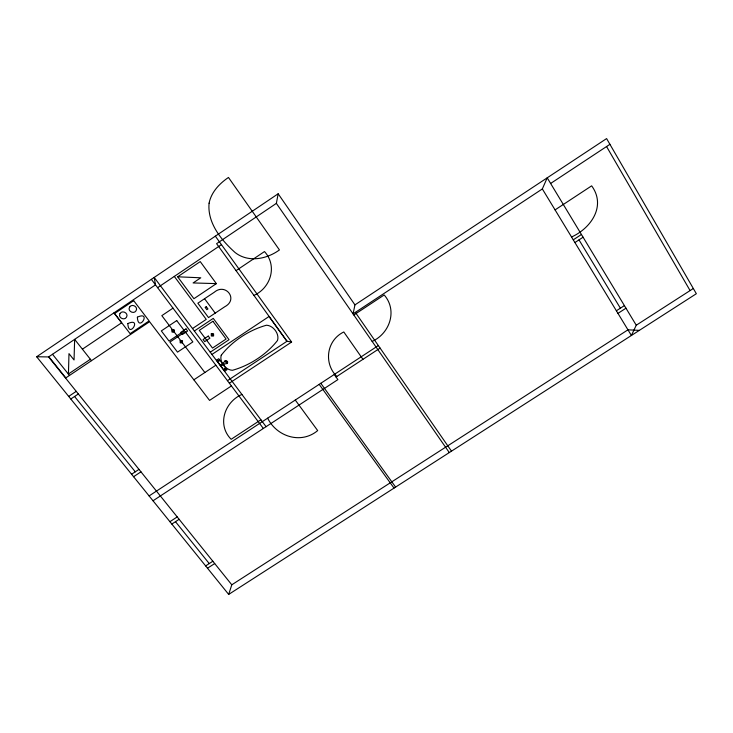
<?xml version="1.0" encoding="UTF-8"?>
<svg xmlns="http://www.w3.org/2000/svg" width="733" height="733" viewBox="0 0 733 733"><rect width="100%" height="100%" fill="white"/><g stroke="black" fill="none" stroke-linecap="round" stroke-linejoin="round"><path stroke-width="1.1" d="M68.444 374.142L68.975 353.618L74.051 359.995L74.638 339.361L91.506 360.691M449.292 452.573L276.368 203.371L278.155 193.778L36.65 356.751L228.678 594.417L696.35 293.722L606.603 138.583L354.955 304.882L353.068 313.898L542.338 188.94L547.212 177.826L636.253 325.223L631.397 335.485L542.338 188.94M228.678 594.417L231.793 584.806L627.952 329.832L639.359 330.363M36.65 356.751L48.57 356.934L155.497 284.853L154.196 277.431L266.079 426.679M276.368 203.371L216.592 243.668L287.024 341.248L291.615 342.036L215.346 236.163M157.613 287.657L221.458 244.648M177.661 276.799L200.237 261.599L216.363 283.653L193.915 298.707L177.661 276.799L200.76 277.798L193.109 282.947L216.336 283.616M82.408 349.183L121.605 322.813L113.936 312.872M68.361 374.041L90.379 359.262M172.997 308.144L161.828 315.639L204.855 372.511M236.063 270.633L264.485 251.566C277.615 265.813 270.862 287.858 253.939 295.399M204.562 298.707L197.855 303.205L208.52 317.591L224.802 306.715C238.821 299.357 225.535 282.489 214.219 292.293L204.562 298.707L215.209 313.128M68.691 396.416L76.25 391.358M70.789 399.009L78.339 393.96M192.522 328.549L206.239 319.386L174.307 276.405M194.355 331.004L213.266 318.379L229.044 339.691L210.243 352.197M211.938 354.451L269.029 316.5L286.942 341.312M217.362 361.323L219.598 359.83M193.851 379.813L215.85 365.217M220.285 365.217L223.437 363.128L225.068 360.618L227.157 361.195L227.716 362.084L227.193 363.467L224.142 364.063L220.99 366.161M227.45 380.665L287.024 341.248M229.365 383.203L291.615 342.036M231.417 385.952L209.556 400.401L149.578 321.705L65.823 377.898L48.827 356.76M550.62 183.47L609.92 144.328M353.828 314.998L384.193 294.959C397.671 310.371 389.864 333.405 372.162 341.422M241.908 394.436C224.445 402.032 216.812 424.911 231.152 439.296L260.902 419.771M131.583 474.251L138.977 469.377M133.571 476.707L140.965 471.841M555.073 209.895L591.65 185.843C606.365 205.918 591.128 228.192 571.538 236.997M149.101 495.929L378.338 345.555M336.016 376.991L380.088 348.093M153.014 500.776L337.895 379.612L334.23 374.481M573.261 239.828L581.434 234.487M574.919 242.55L583.083 237.208M169.909 521.685L177.212 516.921M171.834 524.068L179.127 519.303M205.643 565.903L212.845 561.24M207.503 568.212L214.705 563.558M616.38 310.783L624.397 305.597M617.956 313.376L625.973 308.199M636.253 325.223L693.326 288.5M48.57 356.934L231.793 584.806M74.564 396.48L135.284 471.814M175.48 521.685L209.244 563.576M52.51 354.277L69.488 375.443M151.364 279.337L263.349 428.466M223.217 363.275L223.922 364.209M222.52 363.733L218.764 358.712L216.519 360.205L224.756 371.191L226.992 369.707L223.226 364.677M267.637 418.176C276.799 436.721 301.08 444.5 317.682 430.592L295.271 400.044M320.816 383.286L395.609 487.079M319.185 384.358L394.024 488.105M336.814 376.469C323.409 363.192 326.579 340.314 343.795 331.967L362.963 359.317M355.358 312.386L451.491 451.152M278.155 193.778L354.955 304.882M579.006 239.883L620.384 308.19M606.567 146.545L690.092 290.58M209.088 203.178C207.182 222.905 221.265 240.131 235.11 252.528C248.295 262.881 266.766 259.189 279.438 249.935L228.467 177.45C219.442 183.571 211.269 192.156 209.088 203.178M227.193 362.862C224.335 362.945 224.958 357.887 227.193 362.862M221.238 355.248C219.185 361.845 225.718 370.073 232.471 370.293C249.715 365.474 266.446 354.561 277.505 340.46C279.658 333.881 273.253 325.47 266.464 325.223C249.128 330.042 232.297 341.037 221.238 355.248M120.056 313.486C117.573 317.453 124.225 321.017 126.47 317.252C128.971 313.275 122.31 309.711 120.056 313.486M129.631 307.045C127.121 311.012 133.773 314.594 136.026 310.819C138.546 306.852 131.876 303.251 129.631 307.045M127.826 323.583C128.642 339.718 142.669 316.793 127.826 323.583M137.373 317.169C138.134 333.341 152.226 310.38 137.373 317.169M172.466 330.326L172.493 331.573L173.803 331.573L173.785 330.326L172.466 330.326M171.962 329.859L172.008 332.04L174.307 332.04L174.271 329.859L171.962 329.859M180.666 341.157L180.694 342.403L181.995 342.403L181.976 341.166L180.666 341.157M180.171 340.698L180.208 342.861L182.499 342.87L182.462 340.698L180.171 340.698M211.782 334.275L211.791 335.522L213.092 335.522L213.092 334.285L211.782 334.275M211.287 333.808L211.306 335.98L213.587 335.989L213.569 333.817L211.287 333.808M133.681 300.658L114.595 313.522L130.117 333.662L149.111 320.917L133.681 300.658M176.735 320.578L161.324 330.904L169.03 341.037L184.395 330.766L176.735 320.578M206.266 306.651L205.139 307.411L206.834 309.702L207.961 308.941L206.266 306.651M185.999 328.888L180.813 332.351L182.425 334.486L187.602 331.023L185.999 328.888M185.238 331.802L169.873 342.073L177.523 352.133L192.852 341.917L185.238 331.802M212.918 321.283L199.284 330.381L212.506 348.065L226.076 339.04L212.918 321.283M208.282 336.081L203.105 339.535L204.69 341.651L209.867 338.206L208.282 336.081M219.075 360.966L218.498 360.563L219.075 360.966M224.802 368.617C223.776 368.891 225.672 369.716 224.802 368.617M226.112 368.525L223.877 370.009L226.14 368.562"/></g></svg>
